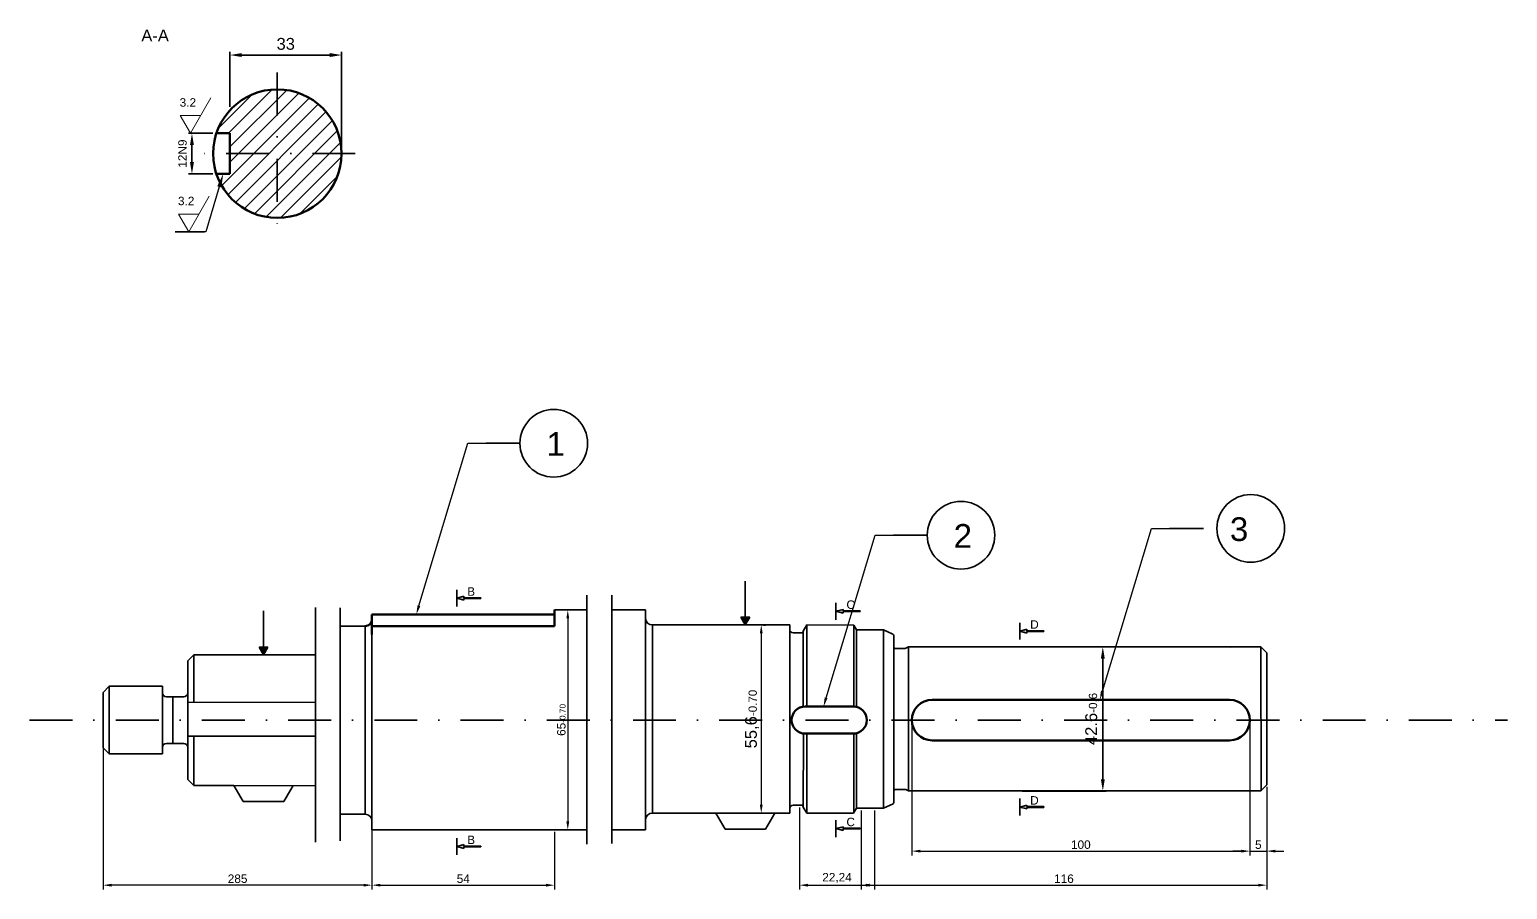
# Model space of a CAD drawing. Header units: millimetres. Extents: x 1335 to 6286, y 608 to 2939.
# Drawn here: x 4729.8 to 5167, y 2110.6 to 2364.8 of the extents above; entities that cross this region are included whole.
import ezdxf
from ezdxf import colors
from ezdxf.entities.mleader import LeaderData, LeaderLine
from ezdxf.math import Vec2, Vec3

# ---------------------------------------------------------------- set-up
doc = ezdxf.new("R2010")
doc.units = ezdxf.units.MM
doc.linetypes.add('DASHDOT', pattern=[25.4, 12.7, -6.35, 0, -6.35])
for name, color, linetype, lineweight in [('01.1 CIĄG. Z PRZERWANIEM', 255, 'Amzigzag', 35), ('01.1 CIĄGŁA CIENKA', 255, 'Continuous', 35), ('01.2 CIĄGŁA GRUBA', 7, 'Continuous', 70), ('04.1 DŁ. K+K CIENKA', 255, 'DASHDOT', 35)]:
    doc.layers.add(name, color=color, linetype=linetype, lineweight=lineweight)
doc.styles.get("Standard").update_dxf_attribs({"font": 'arial.ttf'})
doc.linetypes.add('Amzigzag', pattern='A,0.0001,[136,genltshp.shx,S=0.04,R=0,X=0,Y=0],-11', length=11.0001)
doc.dimstyles.new('AM_ISO$0', dxfattribs={"dimscale": 100, "dimtxt": 3.5, "dimasz": 3.5, "dimexe": 1, "dimexo": 1, "dimgap": 1.5, "dimtad": 1, "dimdsep": 46, "dimtxsty": 'Standard', "dimcen": 0, "dimclrd": 256, "dimclre": 256, "dimclrt": 2, "dimadec": 0, "dimazin": 2, "dimtp": 0.1, "dimtm": 0.1, "dimtfac": 0.71, "dimtmove": 0, "dimatfit": 3, "dimfxl": 1, "dimlwd": -1, "dimlwe": -1, "dimarcsym": 1})
doc.dimstyles.new('ISO-25$0', dxfattribs={"dimtxt": 2.5, "dimasz": 2.5, "dimexe": 1.25, "dimexo": 0.625, "dimtad": 1, "dimtxsty": 'Standard', "dimcen": 2.5, "dimadec": 0, "dimazin": 0, "dimtfac": 1, "dimtmove": 0, "dimatfit": 3, "dimfxl": 1, "dimarcsym": 0})

# ---------------------------------------------------------------- blocks, each defined once
blk = doc.blocks.new('*D171')
at = {"layer": '01.1 CIĄGŁA CIENKA', "linetype": 'ByBlock', "transparency": 16777216}
for p, q in [((4784.07, 2334.09), (4776.84, 2334.09)), ((4777.84, 2330.59), (4777.84, 2325.59)), ((4784.07, 2322.09), (4776.84, 2322.09))]:
    blk.add_line(p, q, dxfattribs=at)
at = {"layer": '01.1 CIĄGŁA CIENKA', "transparency": 16777216}
for points in [[(4777.26, 2330.59), (4778.43, 2330.59), (4777.84, 2334.09)], [(4777.26, 2325.59), (4778.43, 2325.59), (4777.84, 2322.09)]]:
    blk.add_solid(points, dxfattribs=at)
at = {"layer": 'Defpoints', "color": 0, "transparency": 16777216}
for p in [(4785.07, 2334.09), (4777.84, 2322.09), (4785.07, 2322.09)]:
    blk.add_point(p, dxfattribs=at)
at = {"layer": '01.1 CIĄGŁA CIENKA', "color": 2, "transparency": 16777216, "insert": (4775.07, 2328.09), "char_height": 2.5, "attachment_point": 5, "rotation": 90}
blk.add_mtext('12N9', dxfattribs=at)
blk = doc.blocks.new('*D170')
at = {"layer": '01.1 CIĄGŁA CIENKA', "linetype": 'ByBlock', "transparency": 16777216}
for p, q in [((4789.09, 2341.93), (4789.09, 2358.22)), ((4792.59, 2357.22), (4818.59, 2357.22)), ((4822.09, 2329.09), (4822.09, 2358.22))]:
    blk.add_line(p, q, dxfattribs=at)
at = {"layer": '01.1 CIĄGŁA CIENKA', "transparency": 16777216}
for points in [[(4792.59, 2357.81), (4792.59, 2356.64), (4789.09, 2357.22)], [(4818.59, 2357.81), (4818.59, 2356.64), (4822.09, 2357.22)]]:
    blk.add_solid(points, dxfattribs=at)
at = {"layer": 'Defpoints', "color": 0, "transparency": 16777216}
for p in [(4822.09, 2357.22), (4789.09, 2340.93), (4822.09, 2328.09)]:
    blk.add_point(p, dxfattribs=at)
at = {"layer": '01.1 CIĄGŁA CIENKA', "color": 2, "transparency": 16777216, "insert": (4805.59, 2360.51), "char_height": 3.5, "attachment_point": 5}
blk.add_mtext('33', dxfattribs=at)
blk = doc.blocks.new('*D173')
at = {"layer": '01.1 CIĄGŁA CIENKA', "color": 0, "lineweight": -2, "transparency": 16777216}
for p, q in [((4831.1, 2127.58), (4831.1, 2110.61)), ((4885.1, 2127.58), (4885.1, 2110.61)), ((4833.6, 2111.86), (4882.6, 2111.86))]:
    blk.add_line(p, q, dxfattribs=at)
at = {"layer": '01.1 CIĄGŁA CIENKA', "color": 0, "transparency": 16777216}
for points in [[(4833.6, 2112.27), (4833.6, 2111.44), (4831.1, 2111.86)], [(4882.6, 2112.27), (4882.6, 2111.44), (4885.1, 2111.86)]]:
    blk.add_solid(points, dxfattribs=at)
at = {"layer": 'Defpoints', "color": 0, "transparency": 16777216}
for p in [(4831.1, 2128.21), (4885.1, 2128.21), (4885.1, 2111.86)]:
    blk.add_point(p, dxfattribs=at)
at = {"layer": '01.1 CIĄGŁA CIENKA', "color": 0, "transparency": 16777216, "insert": (4858.1, 2113.75), "char_height": 2.5, "attachment_point": 5}
blk.add_mtext('54', dxfattribs=at)
blk = doc.blocks.new('*D174')
at = {"layer": '01.1 CIĄGŁA CIENKA', "color": 0, "lineweight": -2, "transparency": 16777216}
for p, q in [((4957.53, 2134.84), (4957.53, 2110.61)), ((4979.77, 2133.97), (4979.77, 2110.61)), ((4960.03, 2111.86), (4977.27, 2111.86))]:
    blk.add_line(p, q, dxfattribs=at)
at = {"layer": '01.1 CIĄGŁA CIENKA', "color": 0, "transparency": 16777216}
for points in [[(4960.03, 2112.27), (4960.03, 2111.44), (4957.53, 2111.86)], [(4977.27, 2112.27), (4977.27, 2111.44), (4979.77, 2111.86)]]:
    blk.add_solid(points, dxfattribs=at)
at = {"layer": 'Defpoints', "color": 0, "transparency": 16777216}
for p in [(4957.53, 2135.46), (4979.77, 2134.6), (4979.77, 2111.86)]:
    blk.add_point(p, dxfattribs=at)
at = {"layer": '01.1 CIĄGŁA CIENKA', "color": 0, "transparency": 16777216, "insert": (4968.65, 2113.98), "char_height": 2.5, "attachment_point": 5}
blk.add_mtext('22,24', dxfattribs=at)
blk = doc.blocks.new('*D175')
at = {"layer": '01.1 CIĄGŁA CIENKA', "color": 0, "lineweight": -2, "transparency": 16777216}
for p, q in [((5095.77, 2140.93), (5095.77, 2110.61)), ((4975.77, 2133.98), (4975.77, 2110.61)), ((4978.27, 2111.86), (5093.27, 2111.86))]:
    blk.add_line(p, q, dxfattribs=at)
at = {"layer": '01.1 CIĄGŁA CIENKA', "color": 0, "transparency": 16777216}
for points in [[(4978.27, 2112.28), (4978.27, 2111.45), (4975.77, 2111.86)], [(5093.27, 2112.28), (5093.27, 2111.45), (5095.77, 2111.86)]]:
    blk.add_solid(points, dxfattribs=at)
at = {"layer": 'Defpoints', "color": 0, "transparency": 16777216}
for p in [(5095.77, 2141.55), (4975.77, 2134.6), (5095.77, 2111.86)]:
    blk.add_point(p, dxfattribs=at)
at = {"layer": '01.1 CIĄGŁA CIENKA', "color": 0, "transparency": 16777216, "insert": (5035.77, 2113.77), "char_height": 2.5, "attachment_point": 5}
blk.add_mtext('116', dxfattribs=at)
blk = doc.blocks.new('*D176')
at = {"layer": '01.1 CIĄGŁA CIENKA', "color": 0, "lineweight": -2, "transparency": 16777216}
for p, q in [((5090.77, 2139.13), (5090.77, 2120.68)), ((5095.77, 2140.93), (5095.77, 2120.68)), ((5088.27, 2121.93), (5085.77, 2121.93)), ((5090.77, 2121.93), (5095.77, 2121.93)), ((5098.27, 2121.93), (5100.77, 2121.93))]:
    blk.add_line(p, q, dxfattribs=at)
at = {"layer": '01.1 CIĄGŁA CIENKA', "color": 0, "transparency": 16777216}
for points in [[(5088.27, 2122.34), (5088.27, 2121.51), (5090.77, 2121.93)], [(5098.27, 2122.34), (5098.27, 2121.51), (5095.77, 2121.93)]]:
    blk.add_solid(points, dxfattribs=at)
at = {"layer": 'Defpoints', "color": 0, "transparency": 16777216}
for p in [(5090.77, 2139.75), (5095.77, 2141.55), (5095.77, 2121.93)]:
    blk.add_point(p, dxfattribs=at)
at = {"layer": '01.1 CIĄGŁA CIENKA', "color": 0, "transparency": 16777216, "insert": (5093.27, 2123.82), "char_height": 2.5, "attachment_point": 5}
blk.add_mtext('5', dxfattribs=at)
blk = doc.blocks.new('*D177')
at = {"layer": '01.1 CIĄGŁA CIENKA', "color": 0, "lineweight": -2, "transparency": 16777216}
for p, q in [((4990.77, 2160), (4990.77, 2120.68)), ((5090.77, 2160.03), (5090.77, 2120.68)), ((4993.27, 2121.93), (5088.27, 2121.93))]:
    blk.add_line(p, q, dxfattribs=at)
at = {"layer": '01.1 CIĄGŁA CIENKA', "color": 0, "transparency": 16777216}
for points in [[(4993.27, 2122.34), (4993.27, 2121.51), (4990.77, 2121.93)], [(5088.27, 2122.34), (5088.27, 2121.51), (5090.77, 2121.93)]]:
    blk.add_solid(points, dxfattribs=at)
at = {"layer": 'Defpoints', "color": 0, "transparency": 16777216}
for p in [(4990.77, 2160.63), (5090.77, 2160.65), (5090.77, 2121.93)]:
    blk.add_point(p, dxfattribs=at)
at = {"layer": '01.1 CIĄGŁA CIENKA', "color": 0, "transparency": 16777216, "insert": (5040.77, 2123.83), "char_height": 2.5, "attachment_point": 5}
blk.add_mtext('100', dxfattribs=at)
blk = doc.blocks.new('*D182')
at = {"layer": '01.1 CIĄGŁA CIENKA', "color": 0, "lineweight": -2, "transparency": 16777216}
for p, q in [((4831.1, 2187.83), (4831.1, 2110.61)), ((4751.6, 2160.02), (4751.6, 2110.61)), ((4828.6, 2111.86), (4754.1, 2111.86))]:
    blk.add_line(p, q, dxfattribs=at)
at = {"layer": '01.1 CIĄGŁA CIENKA', "color": 0, "transparency": 16777216}
for points in [[(4754.1, 2112.27), (4754.1, 2111.44), (4751.6, 2111.86)], [(4828.6, 2112.27), (4828.6, 2111.44), (4831.1, 2111.86)]]:
    blk.add_solid(points, dxfattribs=at)
at = {"layer": 'Defpoints', "color": 0, "transparency": 16777216}
for p in [(4831.1, 2188.45), (4751.6, 2160.65), (4751.6, 2111.86)]:
    blk.add_point(p, dxfattribs=at)
at = {"layer": '01.1 CIĄGŁA CIENKA', "color": 0, "transparency": 16777216, "insert": (4791.35, 2113.76), "char_height": 2.5, "attachment_point": 5}
blk.add_mtext('285', dxfattribs=at)
blk = doc.blocks.new('*D191')
at = {"layer": '01.1 CIĄGŁA CIENKA', "color": 0, "lineweight": -2, "transparency": 16777216}
for p, q in [((4888.78, 2193.21), (4887.76, 2193.21)), ((4889.01, 2190.71), (4889.01, 2130.71)), ((4888.78, 2128.21), (4887.76, 2128.21))]:
    blk.add_line(p, q, dxfattribs=at)
at = {"layer": '01.1 CIĄGŁA CIENKA', "color": 0, "transparency": 16777216}
for points in [[(4888.59, 2190.71), (4889.43, 2190.71), (4889.01, 2193.21)], [(4888.59, 2130.71), (4889.43, 2130.71), (4889.01, 2128.21)]]:
    blk.add_solid(points, dxfattribs=at)
at = {"layer": 'Defpoints', "color": 0, "transparency": 16777216}
for p in [(4889.4, 2193.21), (4889.01, 2128.21), (4889.4, 2128.21)]:
    blk.add_point(p, dxfattribs=at)
at = {"layer": '01.1 CIĄGŁA CIENKA', "color": 0, "transparency": 16777216, "insert": (4887.11, 2160.71), "char_height": 2.5, "attachment_point": 5, "rotation": 90}
blk.add_mtext('65{\\A1;\\H0.7x;\\S^ -0.70;}', dxfattribs=at)
blk = doc.blocks.new('*D192')
at = {"layer": '01.1 CIĄGŁA CIENKA', "linetype": 'ByBlock', "transparency": 16777216}
for p, q in [((5023.42, 2182.29), (5048.27, 2182.29)), ((5047.27, 2178.79), (5047.27, 2143.19)), ((5023.42, 2139.69), (5048.27, 2139.69))]:
    blk.add_line(p, q, dxfattribs=at)
at = {"layer": '01.1 CIĄGŁA CIENKA', "transparency": 16777216}
for points in [[(5046.69, 2178.79), (5047.86, 2178.79), (5047.27, 2182.29)], [(5046.69, 2143.19), (5047.86, 2143.19), (5047.27, 2139.69)]]:
    blk.add_solid(points, dxfattribs=at)
at = {"layer": 'Defpoints', "color": 0, "transparency": 16777216}
for p in [(5022.42, 2182.29), (5022.42, 2139.69), (5047.27, 2139.69)]:
    blk.add_point(p, dxfattribs=at)
at = {"layer": '01.1 CIĄGŁA CIENKA', "color": 2, "transparency": 16777216, "insert": (5043.86, 2160.99), "char_height": 3.5, "attachment_point": 5, "rotation": 90}
blk.add_mtext('42.6{\\H0.7x;\\S^ -0,6;}', dxfattribs=at)
blk = doc.blocks.new('*D193')
at = {"layer": '01.1 CIĄGŁA CIENKA', "color": 0, "lineweight": -2, "transparency": 16777216}
for p, q in [((4946.24, 2186.26), (4946.24, 2135.66)), ((4946.86, 2188.76), (4947.49, 2188.76)), ((4946.86, 2133.16), (4947.49, 2133.16))]:
    blk.add_line(p, q, dxfattribs=at)
at = {"layer": '01.1 CIĄGŁA CIENKA', "color": 0, "transparency": 16777216}
for points in [[(4945.82, 2186.26), (4946.66, 2186.26), (4946.24, 2188.76)], [(4945.82, 2135.66), (4946.66, 2135.66), (4946.24, 2133.16)]]:
    blk.add_solid(points, dxfattribs=at)
at = {"layer": 'Defpoints', "color": 0, "transparency": 16777216}
for p in [(4946.24, 2188.76), (4946.24, 2133.16), (4946.24, 2133.16)]:
    blk.add_point(p, dxfattribs=at)
at = {"layer": '01.1 CIĄGŁA CIENKA', "color": 0, "transparency": 16777216, "insert": (4943.51, 2160.96), "char_height": 2.5, "attachment_point": 5, "rotation": 90}
blk.add_mtext('{\\H1.4x;55,6\\A1;\\H0.7x;\\S^ -0.70;}', dxfattribs=at)

msp = doc.modelspace()

# ---------------------------------------------------------------- hatches: boundary and pattern name
at = {"layer": '01.1 CIĄGŁA CIENKA'}
h = msp.add_hatch(dxfattribs=at)
h.set_pattern_fill('ANSI31', color=256)
h.set_pattern_definition([(45, (4760.0942, 2283.0867), (-2.24506, 2.24506), [])])
h.paths.add_polyline_path([(4803.094, 2347.087, -0.4142136), (4822.094, 2328.087), (4803.094, 2328.087)])
h.paths.add_polyline_path([(4803.094, 2347.087), (4803.094, 2328.087), (4789.094, 2328.087), (4789.094, 2334.087), (4785.066, 2334.087, -0.3229503)])
h.paths.add_polyline_path([(4785.066, 2322.087), (4789.094, 2322.087), (4789.094, 2328.087), (4803.094, 2328.087), (4803.094, 2309.087, -0.3229503)])
h.paths.add_polyline_path([(4803.094, 2328.087), (4822.094, 2328.087, -0.4142136), (4803.094, 2309.087)])
h = msp.add_hatch(color=256, dxfattribs=at)
h.dxf.hatch_style = 1
h.paths.add_polyline_path([(4858.271, 2196.803), (4858.271, 2197.262), (4856.161, 2196.697), (4858.271, 2196.132), (4858.271, 2196.592), (4863.333, 2196.592), (4863.333, 2196.803)])
h = msp.add_hatch(color=256, dxfattribs=at)
h.dxf.hatch_style = 1
h.paths.add_polyline_path([(4942.845, 2191.045), (4941.527, 2191.045), (4941.527, 2188.762)])
h.paths.add_polyline_path([(4941.527, 2191.045), (4940.208, 2191.045), (4941.527, 2188.762)])
h = msp.add_hatch(color=256, dxfattribs=at)
h.dxf.hatch_style = 1
h.paths.add_polyline_path([(4970.441, 2192.928), (4970.441, 2193.388), (4968.331, 2192.823), (4970.441, 2192.258), (4970.441, 2192.717), (4975.503, 2192.717), (4975.503, 2192.928)])
h = msp.add_hatch(color=256, dxfattribs=at)
h.dxf.hatch_style = 1
h.paths.add_polyline_path([(5024.794, 2187.055), (5024.794, 2187.515), (5022.684, 2186.95), (5024.794, 2186.385), (5024.794, 2186.844), (5029.856, 2186.844), (5029.856, 2187.055)])
h = msp.add_hatch(color=256, dxfattribs=at)
h.dxf.hatch_style = 1
h.paths.add_polyline_path([(4800.316, 2182.229), (4798.997, 2182.229), (4798.997, 2179.945)])
h.paths.add_polyline_path([(4798.997, 2182.229), (4797.679, 2182.229), (4798.997, 2179.945)])
h = msp.add_hatch(color=256, dxfattribs=at)
h.dxf.hatch_style = 1
h.paths.add_polyline_path([(5024.794, 2135.068), (5024.794, 2135.528), (5022.684, 2134.963), (5024.794, 2134.398), (5024.794, 2134.857), (5029.856, 2134.857), (5029.856, 2135.068)])
h = msp.add_hatch(color=256, dxfattribs=at)
h.dxf.hatch_style = 1
h.paths.add_polyline_path([(4970.441, 2128.693), (4970.441, 2129.153), (4968.331, 2128.587), (4970.441, 2128.022), (4970.441, 2128.482), (4975.503, 2128.482), (4975.503, 2128.693)])
h = msp.add_hatch(color=256, dxfattribs=at)
h.dxf.hatch_style = 1
h.paths.add_polyline_path([(4858.271, 2123.411), (4858.271, 2123.871), (4856.161, 2123.305), (4858.271, 2122.74), (4858.271, 2123.2), (4863.333, 2123.2), (4863.333, 2123.411)])

# ---------------------------------------------------------------- linework, layer by layer
at = {"layer": '01.1 CIĄG. Z PRZERWANIEM'}
for p, q in [((4894.655, 2124.029), (4894.655, 2197.552)), ((4902.044, 2197.552), (4902.044, 2124.157)), ((4814.405, 2124.582), (4814.405, 2193.926)), ((4821.647, 2193.83), (4821.647, 2124.998))]:
    msp.add_line(p, q, dxfattribs=at)
at = {"layer": '01.1 CIĄGŁA CIENKA', "linetype": 'Continuous', "lineweight": 20}
for p, q in [((4777.415, 2334.089), (4783.478, 2344.589)), ((4777.415, 2334.089), (4783.478, 2344.589)), ((4774.384, 2339.339), (4777.415, 2334.089)), ((4780.446, 2339.339), (4774.384, 2339.339)), ((4774.384, 2339.339), (4777.415, 2334.089)), ((4780.446, 2339.339), (4774.384, 2339.339)), ((4776.912, 2304.978), (4782.974, 2315.478)), ((4773.881, 2310.228), (4776.912, 2304.978)), ((4779.943, 2310.228), (4773.881, 2310.228)), ((4773.881, 2310.228), (4776.912, 2304.978)), ((4779.943, 2310.228), (4773.881, 2310.228))]:
    msp.add_line(p, q, dxfattribs=at)
at = {"layer": '01.1 CIĄGŁA CIENKA'}
for p, q in [((4781.595, 2304.978), (4772.896, 2304.978)), ((4864.865, 2242.481), (4874.865, 2242.481)), ((5067.04, 2217.307), (5077.04, 2217.307)), ((4985.322, 2215.307), (4995.322, 2215.307)), ((4856.161, 2194.197), (4856.161, 2199.197)), ((4941.527, 2201.762), (4941.527, 2188.762)), ((4856.161, 2196.697), (4858.271, 2197.262)), ((4856.161, 2196.697), (4858.271, 2196.132)), ((4858.271, 2196.803), (4858.271, 2197.262)), ((4858.271, 2196.803), (4863.333, 2196.803)), ((4863.333, 2196.592), (4858.271, 2196.592)), ((4858.271, 2196.592), (4858.271, 2196.132)), ((4863.333, 2196.803), (4863.333, 2196.592)), ((4968.331, 2190.323), (4968.331, 2195.323)), ((4798.997, 2192.945), (4798.997, 2179.945)), ((4831.102, 2191.865), (4831.073, 2128.205)), ((4885.102, 2193.205), (4894.655, 2193.205)), ((4902.044, 2193.205), (4912.044, 2193.205)), ((4912.044, 2193.205), (4912.044, 2160.705)), ((4912.044, 2193.205), (4912.044, 2128.205)), ((4941.527, 2188.762), (4940.208, 2191.045)), ((4942.845, 2191.045), (4940.208, 2191.045)), ((4941.527, 2188.762), (4942.845, 2191.045)), ((4968.331, 2192.823), (4970.441, 2193.388)), ((4968.331, 2192.823), (4970.441, 2192.258)), ((4970.441, 2192.928), (4970.441, 2193.388)), ((4970.441, 2192.928), (4975.503, 2192.928)), ((4975.503, 2192.717), (4970.441, 2192.717)), ((4970.441, 2192.717), (4970.441, 2192.258)), ((4975.503, 2192.928), (4975.503, 2192.717)), ((4821.647, 2188.451), (4829.102, 2188.451)), ((4829.07, 2132.851), (4829.07, 2188.451)), ((4954.65, 2188.762), (4914.044, 2188.762)), ((4914.066, 2188.762), (4914.066, 2133.162)), ((4914.066, 2188.462), (4914.066, 2133.462)), ((4954.65, 2188.762), (4954.65, 2133.162)), ((4958.25, 2186.462), (4955.65, 2186.462)), ((4955.65, 2186.462), (4955.65, 2186.462)), ((4959.692, 2188.762), (4958.65, 2186.962)), ((4958.65, 2186.962), (4958.65, 2164.92)), ((4958.65, 2186.962), (4958.65, 2164.612)), ((4959.692, 2188.762), (4973.627, 2188.737)), ((4959.692, 2164.654), (4959.692, 2188.762)), ((4974.422, 2187.359), (4973.627, 2188.737)), ((4973.627, 2164.652), (4973.627, 2188.737)), ((4974.422, 2187.355), (4974.405, 2164.548)), ((4982.422, 2187.359), (4974.422, 2187.355)), ((4982.422, 2187.359), (4974.422, 2187.359)), ((4985.195, 2186.044), (4982.422, 2187.354)), ((4982.443, 2134.599), (4982.422, 2187.354)), ((5022.684, 2184.45), (5022.684, 2189.45)), ((5022.684, 2186.95), (5024.794, 2187.515)), ((5022.684, 2186.95), (5024.794, 2186.385)), ((5024.794, 2187.055), (5024.794, 2187.515)), ((5024.794, 2187.055), (5029.856, 2187.055)), ((5029.856, 2186.844), (5024.794, 2186.844)), ((5024.794, 2186.844), (5024.794, 2186.385)), ((5029.856, 2187.055), (5029.856, 2186.844)), ((4798.997, 2179.945), (4797.679, 2182.229)), ((4800.316, 2182.229), (4797.679, 2182.229)), ((4798.997, 2179.945), (4800.316, 2182.229)), ((4985.446, 2185.689), (4985.442, 2136.247)), ((4985.446, 2185.689), (4985.443, 2136.248)), ((4985.845, 2181.808), (4988.823, 2181.808)), ((4989.034, 2181.868), (4989.773, 2182.299)), ((4992.498, 2182.299), (4989.773, 2182.299)), ((4989.773, 2182.299), (4989.773, 2139.699)), ((5093.973, 2182.294), (4992.498, 2182.299)), ((5095.773, 2180.499), (5093.973, 2182.299)), ((5093.973, 2182.299), (5094.075, 2139.755)), ((4776.614, 2178.145), (4778.414, 2179.945)), ((4776.614, 2178.145), (4776.614, 2143.145)), ((4776.614, 2160.645), (4776.614, 2178.145)), ((4776.614, 2178.145), (4776.614, 2143.145)), ((4778.414, 2179.945), (4814.405, 2179.945)), ((4778.414, 2165.945), (4778.414, 2179.945)), ((5095.773, 2180.499), (5095.773, 2141.555)), ((5095.773, 2180.499), (5095.773, 2180.499)), ((5095.773, 2180.499), (5095.773, 2141.555)), ((5095.773, 2180.499), (5095.773, 2180.499)), ((4751.604, 2168.85), (4753.404, 2170.65)), ((4751.604, 2152.443), (4751.604, 2168.85)), ((4751.604, 2152.443), (4751.604, 2168.85)), ((4753.404, 2170.65), (4769.114, 2170.65)), ((4753.404, 2170.65), (4753.404, 2150.65)), ((4753.404, 2170.65), (4753.404, 2170.65)), ((4769.114, 2170.645), (4769.114, 2160.645)), ((4769.114, 2168.733), (4769.114, 2169.699)), ((4770.314, 2167.533), (4775.414, 2167.533)), ((4775.414, 2167.533), (4772.214, 2167.533)), ((4772.214, 2167.533), (4772.214, 2160.645)), ((4814.405, 2165.855), (4776.614, 2165.945)), ((4769.114, 2150.645), (4769.114, 2160.645)), ((4772.214, 2153.758), (4772.214, 2160.645)), ((4776.614, 2160.645), (4776.614, 2143.145)), ((4790.247, 2155.945), (4776.614, 2155.945)), ((4778.414, 2155.945), (4778.414, 2141.345)), ((4814.405, 2155.855), (4790.247, 2155.945)), ((4958.697, 2156.689), (4958.65, 2134.962)), ((4959.692, 2133.162), (4959.692, 2156.654)), ((4973.627, 2156.656), (4973.627, 2133.297)), ((4974.382, 2134.606), (4974.399, 2156.759)), ((4751.604, 2152.443), (4753.404, 2150.643)), ((4769.114, 2152.558), (4769.114, 2151.591)), ((4770.314, 2153.758), (4775.414, 2153.758)), ((4775.414, 2153.758), (4772.214, 2153.758)), ((4753.404, 2150.643), (4769.114, 2150.645)), ((4776.614, 2143.145), (4778.414, 2141.345)), ((4778.414, 2141.345), (4790.247, 2141.345)), ((4790.247, 2141.345), (4814.405, 2141.255)), ((4792.997, 2136.581), (4790.247, 2141.345)), ((4804.997, 2136.581), (4807.748, 2141.345)), ((4985.845, 2140.16), (4988.823, 2140.16)), ((4989.034, 2140.101), (4989.773, 2139.699)), ((4989.773, 2139.699), (4992.498, 2139.699)), ((5093.973, 2139.755), (4992.498, 2139.699)), ((5095.773, 2141.555), (5093.973, 2139.755)), ((4804.997, 2136.581), (4792.997, 2136.581)), ((4958.25, 2135.462), (4955.65, 2135.462)), ((4955.65, 2135.462), (4955.65, 2135.462)), ((4959.689, 2133.162), (4958.65, 2134.962)), ((4974.382, 2134.606), (4973.553, 2133.169)), ((4974.382, 2134.605), (4982.443, 2134.599)), ((4985.216, 2135.893), (4982.443, 2134.599)), ((5022.684, 2132.463), (5022.684, 2137.463)), ((5022.684, 2134.963), (5024.794, 2135.528)), ((5022.684, 2134.963), (5024.794, 2134.398)), ((5024.794, 2135.068), (5024.794, 2135.528)), ((5024.794, 2135.068), (5029.856, 2135.068)), ((5029.856, 2134.857), (5024.794, 2134.857)), ((5024.794, 2134.857), (5024.794, 2134.398)), ((5029.856, 2135.068), (5029.856, 2134.857)), ((4821.647, 2132.851), (4829.07, 2132.851)), ((4831.073, 2130.851), (4831.073, 2128.205)), ((4954.65, 2133.162), (4914.044, 2133.162)), ((4935.527, 2128.398), (4932.776, 2133.162)), ((4947.527, 2128.398), (4950.277, 2133.162)), ((4959.689, 2133.162), (4973.553, 2133.162)), ((4968.331, 2126.087), (4968.331, 2131.087)), ((4968.331, 2128.587), (4970.441, 2129.153)), ((4970.441, 2128.693), (4970.441, 2129.153)), ((4831.073, 2128.205), (4894.655, 2128.205)), ((4856.161, 2120.805), (4856.161, 2125.805)), ((4902.044, 2128.205), (4912.044, 2128.205)), ((4947.527, 2128.398), (4935.527, 2128.398)), ((4968.331, 2128.587), (4970.441, 2128.022)), ((4970.441, 2128.693), (4975.503, 2128.693)), ((4975.503, 2128.482), (4970.441, 2128.482)), ((4970.441, 2128.482), (4970.441, 2128.022)), ((4975.503, 2128.693), (4975.503, 2128.482)), ((4856.161, 2123.305), (4858.271, 2123.871)), ((4856.161, 2123.305), (4858.271, 2122.74)), ((4858.271, 2123.411), (4858.271, 2123.871)), ((4858.271, 2123.411), (4863.333, 2123.411)), ((4863.333, 2123.2), (4858.271, 2123.2)), ((4858.271, 2123.2), (4858.271, 2122.74)), ((4863.333, 2123.411), (4863.333, 2123.2))]:
    msp.add_line(p, q, dxfattribs=at)
at = {"layer": '01.1 CIĄGŁA CIENKA', "color": 136, "linetype": 'Continuous', "lineweight": 20, "true_color": 0x008080}
msp.add_lwpolyline([(5084.92, 2181.997), (5084.911, 2181.997)], dxfattribs=at)
at = {"layer": '01.1 CIĄGŁA CIENKA'}
for centre in [(4884.865, 2242.481), (5005.322, 2215.307), (5091.04, 2217.3)]:
    msp.add_circle(centre, 10, dxfattribs=at)
for centre, radius, start, end in [((4829.088, 2190.436), 1.986, 269.58692, 0.1711), ((4914.044, 2190.762), 2, 180, 270), ((4955.65, 2187.462), 1, 180, 270), ((4958.25, 2186.862), 0.4, 270, 360), ((4983.789, 2184.786), 1.887, 28.58593, 41.82124), ((4985.845, 2182.208), 0.4, 180, 270), ((4988.823, 2182.208), 0.4, 270, 301.77094), ((4770.314, 2168.733), 1.2, 180, 270), ((4775.414, 2168.733), 1.2, 270.00002, 0), ((4770.314, 2152.558), 1.2, 90, 180), ((4775.414, 2152.558), 1.2, 360, 89.99998), ((4985.845, 2139.76), 0.4, 90, 180), ((4988.823, 2139.76), 0.4, 58.22906, 90), ((4955.65, 2134.462), 1, 90, 180), ((4958.25, 2135.062), 0.4, 0, 90), ((4984.505, 2136.596), 1, 315.31518, 339.64581), ((4829.057, 2130.835), 2.016, 0.25442, 89.62227), ((4914.044, 2131.162), 2, 90, 180)]:
    msp.add_arc(centre, radius, start, end, dxfattribs=at)
at = {"layer": '01.2 CIĄGŁA GRUBA'}
for p, q in [((4789.094, 2334.087), (4785.066, 2334.087)), ((4789.094, 2328.087), (4789.094, 2334.087)), ((4789.094, 2328.087), (4789.094, 2322.087)), ((4789.094, 2322.087), (4785.066, 2322.087)), ((4831.073, 2191.828), (4885.073, 2191.828)), ((4831.102, 2190.451), (4831.102, 2191.865)), ((4850.897, 2191.865), (4831.102, 2191.865)), ((4831.102, 2190.451), (4831.102, 2185.942)), ((4885.102, 2188.451), (4885.102, 2193.205)), ((4831.102, 2188.451), (4885.102, 2188.451)), ((4973.489, 2164.654), (4959.227, 2164.654)), ((5078.819, 2166.654), (4996.773, 2166.654)), ((5084.773, 2166.654), (5078.819, 2166.654)), ((4973.489, 2156.654), (4959.227, 2156.654)), ((4996.773, 2154.654), (5078.819, 2154.654)), ((5078.819, 2154.654), (5084.773, 2154.654))]:
    msp.add_line(p, q, dxfattribs=at)
msp.add_circle((4803.094, 2328.087), 19, dxfattribs=at)
for centre, radius, start, end in [((4829.102, 2190.451), 2, 270, 360), ((4959.227, 2160.654), 4, 90, 180), ((4973.489, 2160.654), 4, 0, 90), ((4996.773, 2160.654), 6, 90, 180), ((5084.773, 2160.654), 6, 0, 90), ((4959.227, 2160.654), 4, 180, 270), ((4973.489, 2160.654), 4, 270, 0), ((4996.773, 2160.654), 6, 180, 270), ((5084.773, 2160.654), 6, 270, 0)]:
    msp.add_arc(centre, radius, start, end, dxfattribs=at)
at = {"layer": '04.1 DŁ. K+K CIENKA'}
for p, q in [((4803.094, 2352.087), (4803.094, 2304.087)), ((4826.154, 2328.087), (4780.035, 2328.087)), ((4729.811, 2160.647), (5166.956, 2160.647))]:
    msp.add_line(p, q, dxfattribs=at)

# ---------------------------------------------------------------- texts
at = {"layer": '01.1 CIĄGŁA CIENKA', "attachment_point": 1}
for s, width, gutter_width, heights, insert, char_height in [('A-A', 17.03992, 12.5, [8.092], (4762.871, 2364.751), 3.5), ('3.2', 6.23728, 12.5, [0], (4774.209, 2344.46), 2.5), ('3.2', 6.23728, 12.5, [0], (4773.706, 2315.348), 2.5), ('1', 6.92921, 1, [0], (4882.688, 2245.766), 7), ('3', 6.92921, 1, [0], (5084.864, 2220.592), 7), ('2', 6.92921, 1, [0], (5003.145, 2218.592), 7), ('B', 5.11873, 12.5, [0], (4859.265, 2199.906), 2.5), ('C', 5.11873, 12.5, [0], (4971.435, 2196.032), 2.5), ('D', 5.11873, 12.5, [0], (5025.788, 2190.159), 2.5), ('D', 5.11873, 12.5, [0], (5025.788, 2138.172), 2.5), ('C', 5.11873, 12.5, [0], (4971.435, 2131.796), 2.5), ('B', 5.11873, 12.5, [0], (4859.265, 2126.514), 2.5)]:
    msp.add_mtext_dynamic_manual_height_columns(s, width=width, gutter_width=gutter_width, heights=heights, dxfattribs=dict(at, insert=insert, char_height=char_height))

# ---------------------------------------------------------------- dimensions: what is measured, and where the dimension line sits
at = {"layer": '01.1 CIĄGŁA CIENKA'}
dim = msp.add_linear_dim(base=(4822.094, 2357.224), p1=(4789.094, 2340.932), p2=(4822.094, 2328.087), dimstyle='AM_ISO$0', override={"dimscale": 1, "dimtdec": 3}, dxfattribs=at)
dim.commit()
dim.dimension.update_dxf_attribs({"geometry": '*D170', "text_midpoint": (4805.594, 2357.224), "dimtype": 160})
dim = msp.add_linear_dim(base=(4777.844, 2322.087), p1=(4785.066, 2334.087), p2=(4785.066, 2322.087), angle=90, text='<>N9', dimstyle='AM_ISO$0', override={"dimscale": 1, "dimtxt": 2.5, "dimtdec": 3}, dxfattribs=at)
dim.commit()
dim.dimension.update_dxf_attribs({"geometry": '*D171', "text_midpoint": (4777.844, 2328.087), "dimtype": 160})
for base, p1, p2, text, picture, middle in [((4889.009, 2128.205), (4889.401, 2193.205), (4889.401, 2128.205), '65{\\A1;\\H0.7x;\\S^ -0.70;}', '*D191', (4887.108, 2160.705)), ((4946.24, 2133.162), (4946.24, 2188.762), (4946.24, 2133.162), '{\\H1.4x;<>\\A1;\\H0.7x;\\S^ -0.70;}', '*D193', (4943.512, 2160.962))]:
    dim = msp.add_linear_dim(base=base, p1=p1, p2=p2, angle=90, text=text, dimstyle='ISO-25$0', dxfattribs=at)
    dim.commit()
    dim.dimension.update_dxf_attribs({"geometry": picture, "text_midpoint": middle})
for base, p1, p2, text, picture, middle in [((4751.604, 2111.857), (4831.102, 2188.451), (4751.604, 2160.647), '285', '*D182', (4791.353, 2113.758)), ((5095.773, 2111.864), (4975.77, 2134.604), (5095.773, 2141.555), '116', '*D175', (5035.771, 2113.765))]:
    dim = msp.add_linear_dim(base=base, p1=p1, p2=p2, text=text, dimstyle='ISO-25$0', dxfattribs=at)
    dim.commit()
    dim.dimension.update_dxf_attribs({"geometry": picture, "text_midpoint": middle})
dim = msp.add_linear_dim(base=(5047.274, 2139.692), p1=(5022.421, 2182.292), p2=(5022.421, 2139.692), angle=90, text='<>{\\H0.7x;\\S^ -0,6;}', dimstyle='AM_ISO$0', override={"dimscale": 1, "dimtdec": 3}, dxfattribs=at)
dim.commit()
dim.dimension.update_dxf_attribs({"geometry": '*D192', "text_midpoint": (5043.864, 2160.992)})
for base, p1, p2, picture, middle in [((5090.773, 2121.927), (4990.773, 2160.626), (5090.773, 2160.654), '*D177', (5040.773, 2123.829)), ((5095.773, 2121.927), (5090.773, 2139.755), (5095.773, 2141.555), '*D176', (5093.273, 2123.823))]:
    dim = msp.add_linear_dim(base=base, p1=p1, p2=p2, dimstyle='ISO-25$0', dxfattribs=at)
    dim.commit()
    dim.dimension.update_dxf_attribs({"geometry": picture, "text_midpoint": middle})
for base, p1, p2, picture, middle in [((4979.77, 2111.857), (4957.528, 2135.462), (4979.77, 2134.597), '*D174', (4968.649, 2111.857)), ((4885.102, 2111.857), (4831.102, 2128.205), (4885.102, 2128.205), '*D173', (4858.102, 2111.857))]:
    dim = msp.add_linear_dim(base=base, p1=p1, p2=p2, dimstyle='ISO-25$0', dxfattribs=at)
    dim.commit()
    dim.dimension.update_dxf_attribs({"geometry": picture, "text_midpoint": middle, "dimtype": 160})

# ---------------------------------------------------------------- leaders
ml = msp.add_multileader_mtext('Standard', dxfattribs=at)
ml.set_content('', color=256)
ml.set_leader_properties()
ml.build(insert=Vec2(0, 0))
ml.multileader.update_dxf_attribs({"text_right_attachment_type": 6, "dogleg_length": 0.36})
ctx = ml.context
ctx.base_point, ctx.plane_origin = Vec3(4777.595, 2306.978), Vec3(4787.08, 2322.087)
ctx.right_attachment, ctx.text_align_type = 6, 2
notes = []
notes.append((ctx, [(0, (1, 1, 0), (4781.955, 2304.978), (-1, 0), 0.36, [(0, [(4787.08, 2322.087)], 0, [])])]))
ctx.mtext.insert, ctx.mtext.alignment, ctx.mtext.flow_direction = Vec3(4779.595, 2308.978), 3, 5
ml = msp.add_multileader_mtext('Standard', dxfattribs=at)
ml.set_content('', color=256)
ml.set_leader_properties()
ml.build(insert=Vec2(0, 0))
ml.multileader.update_dxf_attribs({"dogleg_length": 0.36, "arrow_head_size": 2.7, "scale": 15})
ctx = ml.context
ctx.base_point, ctx.scale, ctx.char_height, ctx.arrow_head_size, ctx.landing_gap_size, ctx.plane_origin = Vec3(4864.865, 2242.481), 15, 2.7, 2.7, 1.35, Vec3(4844.202, 2191.828)
notes.append((ctx, [(0, (1, 1, 0), (4859.465, 2242.481), (1, 0), 5.4, [(0, [(4844.202, 2191.828)], 0, [])])]))
ctx.mtext.insert, ctx.mtext.flow_direction = Vec3(4866.215, 2243.831), 5
ml = msp.add_multileader_mtext('Standard', dxfattribs=at)
ml.set_content('', color=256)
ml.set_leader_properties()
ml.build(insert=Vec2(0, 0))
ml.multileader.update_dxf_attribs({"dogleg_length": 0.36, "arrow_head_size": 2.7, "scale": 15})
ctx = ml.context
ctx.base_point, ctx.scale, ctx.char_height, ctx.arrow_head_size, ctx.landing_gap_size, ctx.plane_origin = Vec3(4985.322, 2215.307), 15, 2.7, 2.7, 1.35, Vec3(4964.659, 2164.654)
notes.append((ctx, [(0, (1, 1, 0), (4979.922, 2215.307), (1, 0), 5.4, [(0, [(4964.659, 2164.654)], 0, [])])]))
ctx.mtext.insert, ctx.mtext.flow_direction = Vec3(4986.672, 2216.657), 5
ml = msp.add_multileader_mtext('Standard', dxfattribs=at)
ml.set_content('', color=256)
ml.set_leader_properties()
ml.build(insert=Vec2(0, 0))
ml.multileader.update_dxf_attribs({"dogleg_length": 0.36, "arrow_head_size": 2.7, "scale": 15})
ctx = ml.context
ctx.base_point, ctx.scale, ctx.char_height, ctx.arrow_head_size, ctx.landing_gap_size, ctx.plane_origin = Vec3(5067.04, 2217.307), 15, 2.7, 2.7, 1.35, Vec3(5046.377, 2166.654)
notes.append((ctx, [(0, (1, 1, 0), (5061.64, 2217.307), (1, 0), 5.4, [(0, [(5046.377, 2166.654)], 0, [])])]))
ctx.mtext.insert, ctx.mtext.flow_direction = Vec3(5068.39, 2218.657), 5
for ctx, leaders in notes:
    for number, flags, end, landing, length, lines in leaders:
        leader = LeaderData()
        leader.index, (leader.has_last_leader_line, leader.has_dogleg_vector, leader.attachment_direction) = number, flags
        leader.last_leader_point, leader.dogleg_vector, leader.dogleg_length = Vec3(end), Vec3(landing), length
        for number, points, colour, breaks in lines:
            line = LeaderLine()
            line.index, line.vertices, line.color, line.breaks = number, Vec3.list(points), colors.encode_raw_color(colour), breaks
            leader.lines.append(line)
        ctx.leaders.append(leader)

doc.saveas('drawing.dxf')
